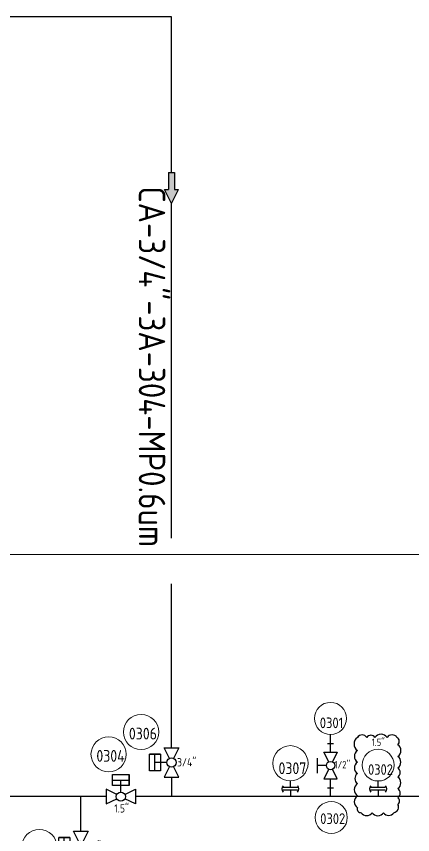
# Model space of a CAD drawing. Header units: millimetres. Extents: x -68339142 to 208, y -167 to 82456658.
# Drawn here: x -68328743 to -68328339, y 82448527 to 82449362 of the extents above; entities that cross this region are included whole.
import ezdxf

# ---------------------------------------------------------------- set-up
doc = ezdxf.new("R2010")
doc.units = ezdxf.units.MM
doc.header["$MEASUREMENT"] = 0
doc.layers.add('AM_8', color=1, linetype='Continuous', lineweight=15)
for name, color, linetype in [('冷冻水出', 52, 'Continuous'), ('压缩空气', 130, 'Continuous'), ('文字', 1, 'Continuous'), ('機器', 7, 'Continuous'), ('药液', 210, 'Continuous')]:
    doc.layers.add(name, color=color, linetype=linetype)
doc.styles.get("Standard").update_dxf_attribs({"font": 'gbenor.shx', "bigfont": 'gbcbig.shx'})

# ---------------------------------------------------------------- blocks, each defined once
blk = doc.blocks.new('*U98')
at = {"color": 0}
for p, q in [((-16.88, -6.33), (-16.88, 6.33)), ((-12.66, -6.33), (-12.66, 6.33)), ((-8.44, 6.33), (-8.44, -6.33)), ((-5.63, 11.25), (5.62, 11.25)), ((-1.57, 3.14), (-5.63, 11.25)), ((5.62, 11.25), (1.57, 3.14)), ((-3.52, 0), (-12.66, 0)), ((-1.57, -3.14), (-5.63, -11.25)), ((5.62, -11.25), (1.57, -3.14)), ((-8.44, -6.33), (-16.88, -6.33)), ((-5.63, -11.25), (5.62, -11.25))]:
    blk.add_line(p, q, dxfattribs=at)
blk.add_lwpolyline([(-8.44, 6.33), (-8.44, 6.33), (-16.88, 6.33), (-16.88, 6.33)], close=True, dxfattribs=at)
at = {"color": 1, "linetype": 'ByBlock', "lineweight": 9}
blk.add_circle((-23.23, 23.34), 13.5, dxfattribs=at)
at = {"color": 0}
blk.add_circle((0, 0), 3.52, dxfattribs=at)
at = {"color": 1, "linetype": 'ByBlock', "lineweight": 9}
for tag, p, height, flags in [('YQJ_CODE', (-30.23, 25.75), 9, 2), ('YQJ_ITEMID', (12.3, -9.27), 5, 1), ('YQJ_CLASS_NAME', (12.34, -15.05), 5, 1), ('品牌', (13.52, -20.57), 5, 1), ('供电电源', (13.41, -26.42), 5, 1), ('控制方式', (13.73, -33.14), 5, 1), ('输出信号类型1', (14.15, -39.41), 5, 1), ('输出信号类型2', (13.98, -46.43), 5, 1)]:
    blk.add_attdef(tag, p, '', height=height, dxfattribs=dict(at, flags=flags))
for tag, p, height in [('YQJ_NO', (-32.59, 17.63), 9), ('尺寸', (4.24, -2.95), 6.3)]:
    blk.add_attdef(tag, p, '', height=height, dxfattribs=at)
blk = doc.blocks.new('KGJK')
at = {"layer": 'AM_8'}
blk.add_hatch(color=256, dxfattribs=at).paths.add_polyline_path([(5848.81, -1050.61), (5848.81, -1052.35), (5853.94, -1052.35), (5853.94, -1053.56), (5858.11, -1051.48), (5853.94, -1049.39), (5853.94, -1050.61)])
at = {"layer": '文字'}
for p, q in [((5848.81, -1050.61), (5848.81, -1052.35)), ((5848.81, -1050.61), (5853.94, -1050.61)), ((5858.11, -1051.48), (5853.94, -1049.39)), ((5853.94, -1049.39), (5853.94, -1050.61)), ((5848.81, -1052.35), (5853.94, -1052.35)), ((5858.11, -1051.48), (5853.94, -1053.56)), ((5853.94, -1052.35), (5853.94, -1053.56))]:
    blk.add_line(p, q, dxfattribs=at)
blk = doc.blocks.new('*U505')
at = {"color": 0}
for p, q in [((-16.88, -6.33), (-16.88, 6.33)), ((-12.66, -6.33), (-12.66, 6.33)), ((-8.44, 6.33), (-8.44, -6.33)), ((-5.63, 11.25), (5.62, 11.25)), ((-1.57, 3.14), (-5.63, 11.25)), ((5.62, 11.25), (1.57, 3.14)), ((-3.52, 0), (-12.66, 0)), ((-1.57, -3.14), (-5.63, -11.25)), ((5.62, -11.25), (1.57, -3.14)), ((-8.44, -6.33), (-16.88, -6.33)), ((-5.63, -11.25), (5.62, -11.25))]:
    blk.add_line(p, q, dxfattribs=at)
blk.add_lwpolyline([(-8.44, 6.33), (-8.44, 6.33), (-16.88, 6.33), (-16.88, 6.33)], close=True, dxfattribs=at)
at = {"color": 1, "linetype": 'ByBlock', "lineweight": 9}
blk.add_circle((-31.67, -0.91), 13.5, dxfattribs=at)
at = {"color": 0}
blk.add_circle((0, 0), 3.52, dxfattribs=at)
at = {"color": 1, "linetype": 'ByBlock', "lineweight": 9}
for tag, p, height, flags in [('YQJ_CODE', (-38.67, 1.5), 9, 2), ('YQJ_ITEMID', (12.3, -9.27), 5, 1), ('YQJ_CLASS_NAME', (12.34, -15.05), 5, 1), ('品牌', (13.52, -20.57), 5, 1), ('供电电源', (13.41, -26.42), 5, 1), ('控制方式', (13.73, -33.14), 5, 1), ('输出信号类型1', (14.15, -39.41), 5, 1), ('输出信号类型2', (13.98, -46.43), 5, 1)]:
    blk.add_attdef(tag, p, '', height=height, dxfattribs=dict(at, flags=flags))
for tag, p, height in [('YQJ_NO', (-41.04, -6.61), 9), ('尺寸', (4.24, -2.95), 6.3)]:
    blk.add_attdef(tag, p, '', height=height, dxfattribs=at)
blk = doc.blocks.new('*U248')
at = {"color": 0}
for p, q in [((-6.33, 8.44), (-6.33, 16.87)), ((-6.33, 16.87), (6.33, 16.87)), ((-6.33, 12.66), (6.33, 12.66)), ((0, 3.52), (0, 12.66)), ((6.33, 8.44), (-6.33, 8.44)), ((-3.14, 1.57), (-11.25, 5.62)), ((-11.25, 5.62), (-11.25, -5.63)), ((3.14, 1.57), (11.25, 5.62)), ((11.25, 5.62), (11.25, -5.63)), ((-11.25, -5.63), (-3.14, -1.57)), ((11.25, -5.63), (3.14, -1.57))]:
    blk.add_line(p, q, dxfattribs=at)
blk.add_lwpolyline([(6.33, 8.44), (6.33, 8.44), (6.33, 16.87), (6.33, 16.87)], close=True, dxfattribs=at)
at = {"color": 1, "linetype": 'ByBlock', "lineweight": 9}
blk.add_circle((-9.33, 32.42), 13.5, dxfattribs=at)
at = {"color": 0}
blk.add_circle((0, 0), 3.52, dxfattribs=at)
at = {"color": 1, "linetype": 'ByBlock', "lineweight": 9}
for tag, p, height, flags in [('YQJ_CODE', (-16.33, 34.83), 9, 2), ('YQJ_ITEMID', (12.3, -9.27), 5, 1), ('YQJ_CLASS_NAME', (12.34, -15.05), 5, 1), ('品牌', (13.52, -20.57), 5, 1), ('供电电源', (13.41, -26.42), 5, 1), ('控制方式', (13.73, -33.14), 5, 1), ('输出信号类型1', (14.15, -39.41), 5, 1), ('输出信号类型2', (13.98, -46.43), 5, 1)]:
    blk.add_attdef(tag, p, '', height=height, dxfattribs=dict(at, flags=flags))
for tag, p, height in [('YQJ_NO', (-18.69, 26.72), 9), ('尺寸', (-5, -12.16), 6.3)]:
    blk.add_attdef(tag, p, '', height=height, dxfattribs=at)
blk = doc.blocks.new('*U356')
at = {"color": 1, "linetype": 'ByBlock', "lineweight": 9}
blk.add_circle((0, 13.5), 13.5, dxfattribs=at)
at = {"color": 1, "linetype": 'ByBlock', "lineweight": 13, "flags": 2}
blk.add_attdef('YQJ_CODE', (-6.47, 13.23), '', height=9, dxfattribs=at)
at = {"color": 1, "linetype": 'ByBlock', "lineweight": 13}
blk.add_attdef('YQJ_NO', (-9.08, 5.24), '', height=9, dxfattribs=at)
at = {"color": 1, "linetype": 'ByBlock', "lineweight": 9}
blk.add_attdef('尺寸', (-18.46, 2.41), '', height=6.3, dxfattribs=at)
at = {"color": 1, "linetype": 'ByBlock', "lineweight": 9, "flags": 1}
for tag, p in [('YQJ_ITEMID', (23.25, 7.98)), ('YQJ_CLASS_NAME', (23.27, 3.68)), ('供电电源', (23.78, -5.23)), ('品牌', (23.69, -0.69)), ('控制方式', (23.91, -9.99)), ('量程上限', (23.64, -14.93)), ('输入信号类型1', (23.46, -25.29)), ('量程下限', (23.51, -19.97)), ('输入信号类型2', (23.28, -30.48))]:
    blk.add_attdef(tag, p, '', height=5, dxfattribs=at)
blk = doc.blocks.new('*U58')
at = {"color": 0}
for p, q in [((0, 0), (0, 15)), ((-2.67, 7.39), (2.6, 7.39))]:
    blk.add_line(p, q, dxfattribs=at)
blk = doc.blocks.new('*U467')
at = {"color": 0}
for p, q in [((-5.62, 11.25), (5.63, 11.25)), ((-1.57, 3.14), (-5.62, 11.25)), ((5.63, 11.25), (1.57, 3.14)), ((-11.25, 6.33), (-11.25, -6.33)), ((-3.52, 0), (-11.25, 0)), ((-1.57, -3.14), (-5.62, -11.25)), ((5.63, -11.25), (1.57, -3.14)), ((-5.62, -11.25), (5.63, -11.25))]:
    blk.add_line(p, q, dxfattribs=at)
blk.add_circle((0, 0), 3.52, dxfattribs=at)
at = {"color": 1, "linetype": 'ByBlock', "lineweight": 9}
blk.add_circle((0.59, -43.84), 13.5, dxfattribs=at)
for tag, p, height in [('尺寸', (3.25, -2.47), 6.3), ('YQJ_NO', (-8.75, -49.34), 9)]:
    blk.add_attdef(tag, p, '', height=height, dxfattribs=at)
for tag, p, height, flags in [('YQJ_ITEMID', (12.3, -9.27), 5, 1), ('YQJ_CLASS_NAME', (12.34, -15.05), 5, 1), ('品牌', (13.52, -20.57), 5, 1), ('供电电源', (13.41, -26.42), 5, 1), ('控制方式', (13.73, -33.14), 5, 1), ('YQJ_CODE', (-5.53, -41.19), 9, 2), ('输出信号类型1', (14.15, -39.41), 5, 1), ('输出信号类型2', (13.98, -46.43), 5, 1)]:
    blk.add_attdef(tag, p, '', height=height, dxfattribs=dict(at, flags=flags))
blk = doc.blocks.new('*U40')
at = {"color": 0}
for p, q in [((5.49, 6.99), (-5.49, 6.99)), ((0, 6.99), (0, 12)), ((5.49, 5.01), (-5.49, 5.01)), ((0, 5.01), (0, 0))]:
    blk.add_line(p, q, dxfattribs=at)
for centre, start, end in [((-3.1, 5.97), 136.47917, 225.78093), ((3.1, 5.97), 314.21907, 43.52083)]:
    blk.add_arc(centre, 3.47, start, end, dxfattribs=at)
blk = doc.blocks.new('*U458')
at = {"color": 1, "linetype": 'ByBlock', "lineweight": 9}
blk.add_circle((0, 13.5), 13.5, dxfattribs=at)
blk.add_attdef('尺寸', (-5.58, 29.8), '', height=6.3, dxfattribs=at)
at = {"color": 1, "linetype": 'ByBlock', "lineweight": 13, "flags": 2}
blk.add_attdef('YQJ_CODE', (-5.23, 13.23), '', height=9, dxfattribs=at)
at = {"color": 1, "linetype": 'ByBlock', "lineweight": 13}
blk.add_attdef('YQJ_NO', (-8.61, 5.24), '', height=9, dxfattribs=at)
at = {"color": 1, "linetype": 'ByBlock', "lineweight": 9, "flags": 1}
for tag, p in [('YQJ_ITEMID', (25, 7.98)), ('YQJ_CLASS_NAME', (25.01, 3.68)), ('供电电源', (25.52, -5.23)), ('品牌', (25.43, -0.69)), ('控制方式', (25.66, -9.99)), ('量程上限', (25.39, -14.93)), ('输入信号类型1', (25.21, -25.29)), ('量程下限', (25.26, -19.97)), ('输入信号类型2', (25.03, -30.48))]:
    blk.add_attdef(tag, p, '', height=5, dxfattribs=at)
blk = doc.blocks.new('*U69')
at = {"color": 1, "linetype": 'ByBlock', "lineweight": 9}
blk.add_circle((13.5, 0), 13.5, dxfattribs=at)
at = {"color": 1, "linetype": 'ByBlock', "lineweight": 9, "flags": 1}
for tag, p in [('YQJ_ITEMID', (24.39, 7.98)), ('YQJ_CLASS_NAME', (24.4, 3.68)), ('供电电源', (24.91, -5.23)), ('品牌', (24.82, -0.69)), ('控制方式', (25.05, -9.99)), ('量程上限', (24.78, -14.93)), ('量程下限', (24.64, -19.97)), ('输入信号类型2', (24.42, -30.48)), ('输入信号类型1', (24.59, -25.29))]:
    blk.add_attdef(tag, p, '', height=5, dxfattribs=at)
at = {"color": 1, "linetype": 'ByBlock', "lineweight": 13, "flags": 2}
blk.add_attdef('YQJ_CODE', (7.18, -0.38), '', height=9, dxfattribs=at)
at = {"color": 1, "linetype": 'ByBlock', "lineweight": 13}
blk.add_attdef('YQJ_NO', (4.42, -8.26), '', height=9, dxfattribs=at)
at = {"color": 1, "linetype": 'ByBlock', "lineweight": 9}
blk.add_attdef('尺寸', (-11.61, -20.93), '', height=6.3, dxfattribs=at)

msp = doc.modelspace()

# ---------------------------------------------------------------- linework, layer by layer
at = {"color": 4}
msp.add_line((-68328584.77362, 82449361.16645), (-68329372.15856, 82449361.76837), dxfattribs=at)
msp.add_lwpolyline([(-68328395.0969, 82448625.76115, 0.52056705), (-68328395.0969, 82448612.42985, 0.52056705), (-68328395.0969, 82448600.44788, 0.52056705), (-68328395.0969, 82448588.76295, 0.52056705), (-68328395.0969, 82448578.71484, 0.52056705), (-68328395.0969, 82448566.14935, 0.52056705), (-68328395.0969, 82448554.02638, 0.52056705), (-68328391.23638, 82448548.89268, 0.52056705), (-68328380.10201, 82448548.89268, 0.52056705), (-68328368.47202, 82448548.89268, 0.52056705), (-68328357.947, 82448548.89268, 0.52056705), (-68328353.85176, 82448557.43761, 0.52056705), (-68328353.85176, 82448564.16409, 0.52056705), (-68328353.85176, 82448573.50438, 0.52056705), (-68328353.85176, 82448585.21209, 0.52056705), (-68328353.85176, 82448594.70925, 0.52056705), (-68328353.85176, 82448606.27739, 0.52056705), (-68328353.85176, 82448618.30596, 0.52056705), (-68328354.71551, 82448625.76115, 0.52056705), (-68328364.73799, 82448625.76115, 0.52056705), (-68328377.15353, 82448625.76115, 0.52056705), (-68328385.52761, 82448625.76115, 0.52056705)], format="xyb", close=True)
at = {"layer": '冷冻水出'}
for p, q in [((-68328584.77362, 82448585.15346), (-68328584.77362, 82448565.30428)), ((-68328651.44261, 82448565.30428), (-68328899.86612, 82448565.30428)), ((-68328677.29407, 82448530.026), (-68328677.29407, 82448565.30428)), ((-68328677.29407, 82448530.026), (-68328677.29407, 82448565.30428)), ((-68328295.50272, 82448565.30428), (-68328621.45884, 82448565.30428))]:
    msp.add_line(p, q, dxfattribs=at)
at = {"layer": '压缩空气'}
for p, q in [((-68328584.77362, 82449202.32842), (-68328584.77362, 82449361.16645)), ((-68328584.77362, 82448829.03255), (-68328584.77362, 82449170.87708)), ((-68328584.77362, 82448615.13723), (-68328584.77362, 82448782.4788))]:
    msp.add_line(p, q, dxfattribs=at)
at = {"layer": '药液', "color": 6, "linetype": 'ByBlock', "lineweight": -3}
msp.add_line((-68328130.70456, 82448812.22391), (-68329374.38713, 82448812.67112), dxfattribs=at)

# ---------------------------------------------------------------- block references
ref = msp.add_blockref('*U356', (-68328422.47785, 82448628.82928), dxfattribs=dict(xscale=1.21, yscale=1.21, zscale=1.21))
ref.add_attrib('YQJ_NO', '0301', (-68328433.46526, 82448635.16912), dxfattribs={"color": 1, "linetype": 'ByBlock', "lineweight": 13, "height": 10.89})
ref = msp.add_blockref('*U98', (-68328584.77362, 82448600.14535), dxfattribs=dict(xscale=1.332611986045726, yscale=1.332611986045726, zscale=1.332611986045726))
ref.add_attrib('YQJ_NO', '0306', (-68328628.2068, 82448623.64215), dxfattribs={"color": 1, "linetype": 'ByBlock', "lineweight": 9, "height": 11.993508})
ref.add_attrib('尺寸', '3/4"', (-68328579.121, 82448596.21273), dxfattribs={"color": 1, "linetype": 'ByBlock', "lineweight": 9, "height": 8.395456})
for name, p, xscale, yscale, zscale in [('*U58', (-68328422.47785, 82448610.67928), 1.21, 1.21, 1.21), ('*U40', (-68328463.48606, 82448565.29425), 1.331, 1.331, 1.331), ('*U58', (-68328422.47785, 82448565.30428), 1.21, 1.21, 1.21), ('*U40', (-68328373.92855, 82448565.29425), 1.331, 1.331, 1.331), ('*U40', (-68328373.92855, 82448565.29425), 1.331, 1.331, 1.331)]:
    msp.add_blockref(name, p, dxfattribs=dict(xscale=xscale, yscale=yscale, zscale=zscale))
ref = msp.add_blockref('*U248', (-68328636.45072, 82448565.30427), dxfattribs=dict(xscale=1.332611986045726, yscale=1.332611986045726, zscale=1.332611986045726))
ref.add_attrib('YQJ_NO', '0304', (-68328661.36303, 82448600.90606), dxfattribs={"color": 1, "linetype": 'ByBlock', "lineweight": 9, "height": 11.993508})
ref.add_attrib('尺寸', '1.5"', (-68328643.11379, 82448549.09647), dxfattribs={"color": 1, "linetype": 'ByBlock', "lineweight": 9, "height": 8.395456})
ref = msp.add_blockref('*U458', (-68328373.92855, 82448581.26625), dxfattribs=dict(xscale=1.2, yscale=1.2, zscale=1.2))
ref.add_attrib('YQJ_NO', '0302', (-68328384.2552, 82448587.5537), dxfattribs={"color": 1, "linetype": 'ByBlock', "lineweight": 13, "height": 10.8})
ref.add_attrib('尺寸', '1.5"', (-68328380.62706, 82448617.02758), dxfattribs={"color": 1, "linetype": 'ByBlock', "lineweight": 9, "height": 7.56})
ref = msp.add_blockref('*U69', (-68328481.52141, 82448599.3016), dxfattribs=dict(xscale=1.33595186571, yscale=1.33595186571, zscale=1.33595186571))
ref.add_attrib('YQJ_NO', '0307', (-68328475.61718, 82448588.26602), dxfattribs={"color": 1, "linetype": 'ByBlock', "lineweight": 13, "height": 12.023567})
ref = msp.add_blockref('*U467', (-68328422.47785, 82448597.06678), dxfattribs=dict(xscale=1.21, yscale=1.21, zscale=1.21))
ref.add_attrib('YQJ_NO', '0302', (-68328433.07071, 82448537.36844), dxfattribs={"color": 1, "linetype": 'ByBlock', "lineweight": 9, "height": 10.89})
ref.add_attrib('尺寸', "1/2''", (-68328418.54017, 82448594.07721), dxfattribs={"color": 1, "linetype": 'ByBlock', "lineweight": 9, "height": 7.623})
ref = msp.add_blockref('*U505', (-68328677.29407, 82448515.03411), dxfattribs=dict(xscale=1.332611986045726, yscale=1.332611986045726, zscale=1.332611986045726))
ref.add_attrib('YQJ_NO', '0303', (-68328731.98095, 82448506.21957), dxfattribs={"color": 1, "linetype": 'ByBlock', "lineweight": 9, "height": 11.993508})
ref.add_attrib('尺寸', '1.5"', (-68328671.64145, 82448511.1015), dxfattribs={"color": 1, "linetype": 'ByBlock', "lineweight": 9, "height": 8.395456})
at = {"layer": '機器', "lineweight": 9, "xscale": -3.384651308526882, "yscale": 3.384651308526882, "zscale": 3.384651308526882, "rotation": 90}
msp.add_blockref('KGJK', (-68332143.65881, 82468998.52253), dxfattribs=at)

# ---------------------------------------------------------------- texts
at = {"layer": '压缩空气', "insert": (-68328604.67872, 82449004.11853), "char_height": 26.99268, "attachment_point": 5, "rotation": 270}
msp.add_mtext('CA-3/4"-3A-304-MP0.6um', dxfattribs=at)

doc.saveas('drawing.dxf')
